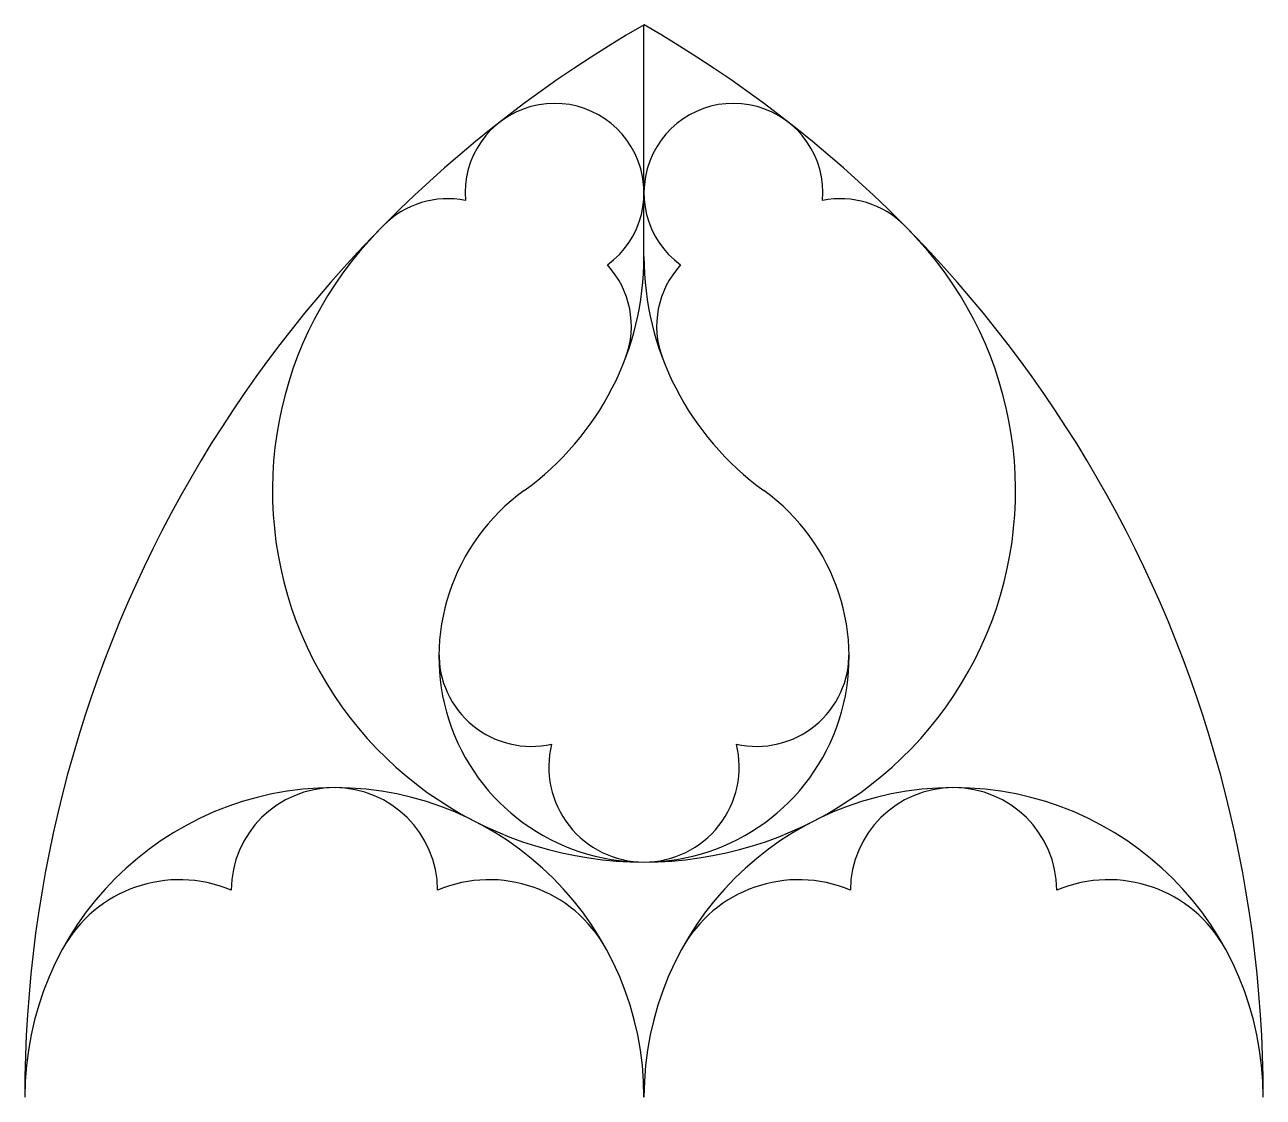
# Model space of a CAD drawing. Extents: x -100 to 100, y 0 to 173.
import ezdxf

# ---------------------------------------------------------------- set-up
doc = ezdxf.new("R2010")
doc.units = 0
doc.layers.add('MODELSKETCH_VISIBLE', color=7, linetype='CONTINUOUS')

msp = doc.modelspace()

# ---------------------------------------------------------------- linework, layer by layer
at = {"layer": 'MODELSKETCH_VISIBLE'}
msp.add_line((0, 135.78), (0, 173.21), dxfattribs=at)
msp.add_line((0, 135.78), (0, 173.21), dxfattribs=at)
for centre, radius, start, end in [((100, 0), 200, 120, 180), ((-100, 0), 200, 0, 60), ((-14.44, 146.07), 14.44, 306.2013, 184.9317), ((14.44, 146.07), 14.44, 355.0683, 233.7987), ((-31.69, 130.54), 14.58, 78.6696, 135.2508), ((31.69, 130.54), 14.58, 44.7492, 101.3304), ((0, 97.98), 60, 135.5847, 270), ((0, 97.98), 60, 270, 44.4153), ((-46.59, 135.78), 46.59, 305.7661, 0), ((-16.62, 124.53), 14.58, 339.4227, 42.7214), ((46.59, 135.78), 46.59, 180, 234.2339), ((16.62, 124.53), 14.58, 137.2786, 200.5773), ((0, 71.1), 33.12, 125.7661, 270), ((0, 71.1), 33.12, 270, 54.2339), ((-18.24, 71.54), 14.87, 178.626, 282.897), ((18.24, 71.54), 14.87, 257.103, 1.374), ((0, 53.35), 15.37, 166.1155, 270), ((0, 53.35), 15.37, 270, 13.8845), ((-50, 33.33), 16.67, 90, 179.5972), ((-50, 33.33), 16.67, 0.4028, 90), ((50, 33.33), 16.67, 90, 179.5972), ((50, 33.33), 16.67, 0.4028, 90), ((-50, 0), 50, 0, 180), ((50, 0), 50, 0, 180), ((-75.01, 13.61), 21.52, 67.1833, 151.4466), ((-24.99, 13.61), 21.52, 28.5534, 112.8167), ((24.99, 13.61), 21.52, 67.1833, 151.4466), ((75.01, 13.61), 21.52, 28.5534, 112.8167)]:
    msp.add_arc(centre, radius, start, end, dxfattribs=at)

doc.saveas('drawing.dxf')
